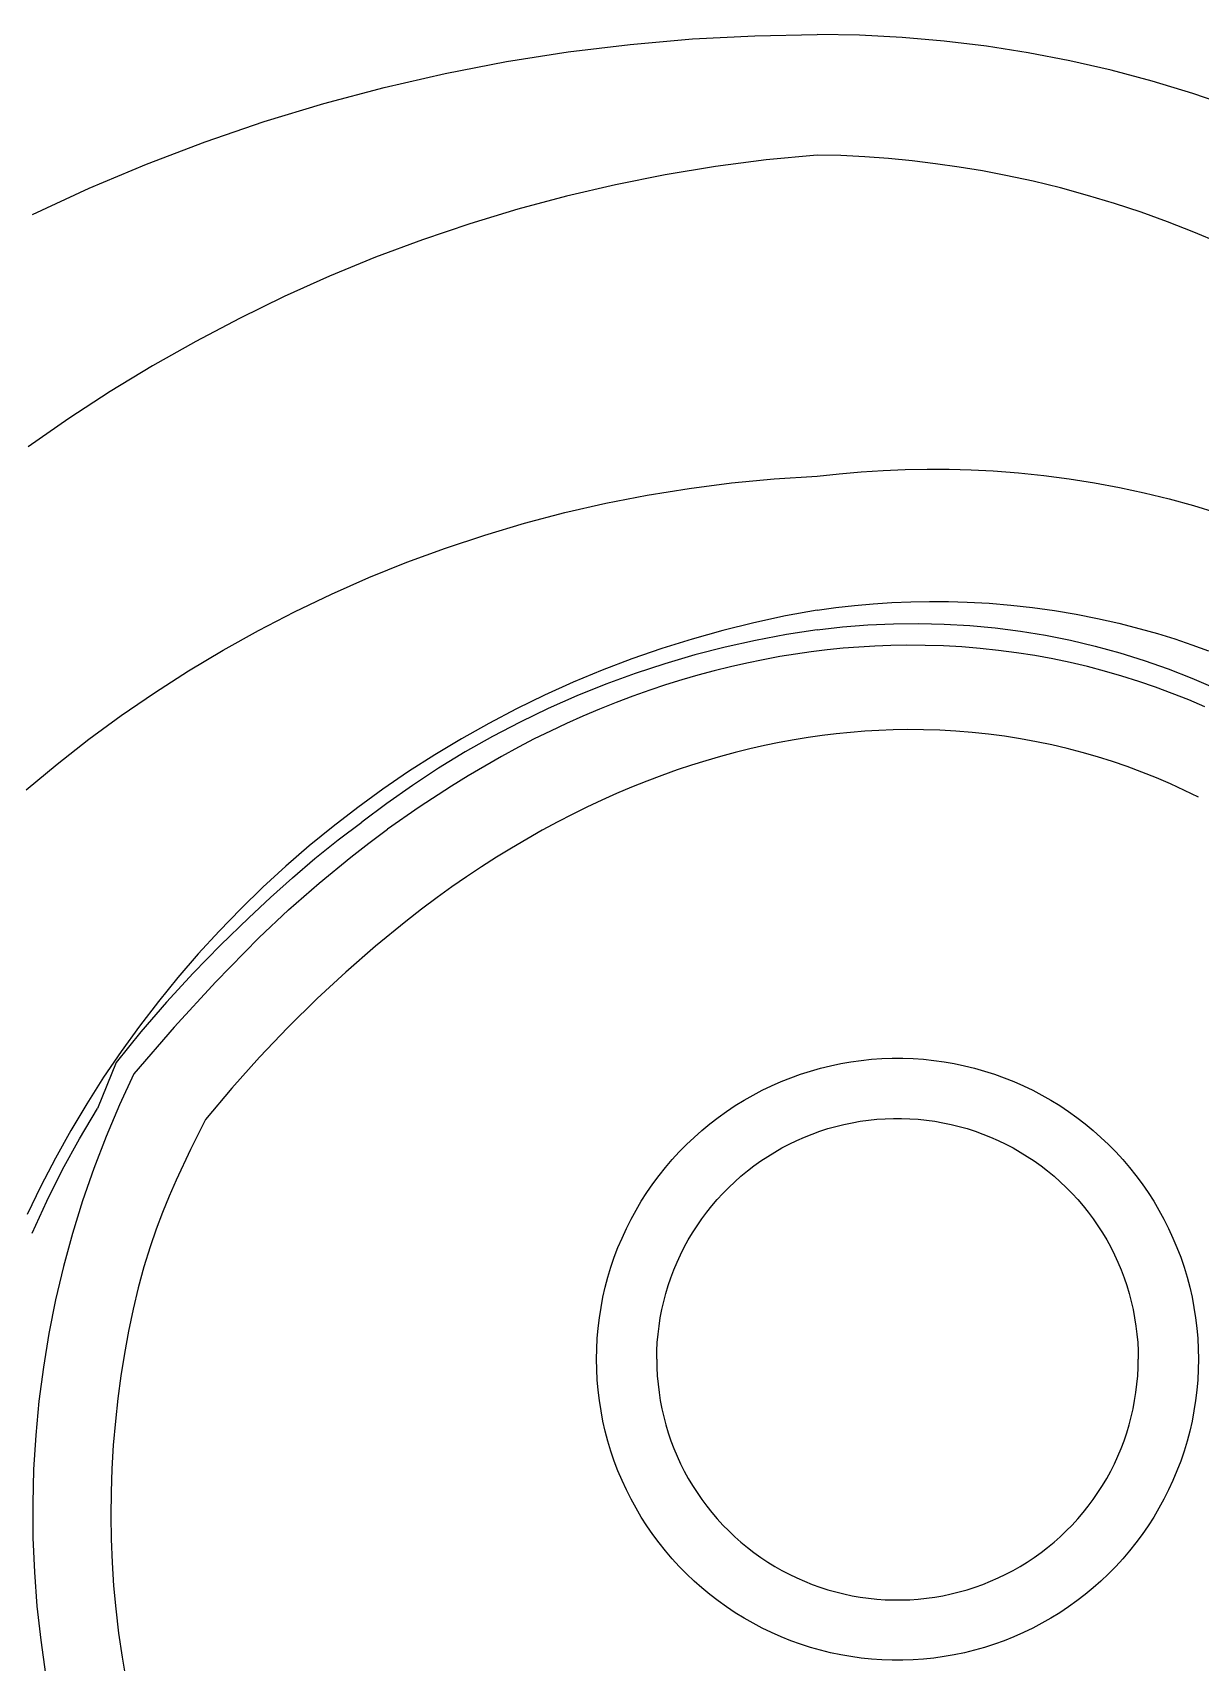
# Model space of a CAD drawing. Header units: millimetres. Extents: x -209 to 4251, y 50 to 3279.
# Drawn here: x 3573.03 to 3602.08, y 2839.86 to 2880.42 of the extents above; entities that cross this region are included whole.
import ezdxf

# ---------------------------------------------------------------- set-up
doc = ezdxf.new("R2010")
doc.units = ezdxf.units.MM
doc.layers.add('ZANO_R', color=7, linetype='Continuous', lineweight=0)
doc.layers.add('ZANO_W', color=1, linetype='Continuous', lineweight=0)
doc.styles.get("Standard").update_dxf_attribs({"font": 'ARIALUNI.TTF'})
doc.dimstyles.new('pl i ang', dxfattribs={"dimtxt": 50, "dimasz": 50, "dimexe": 1.25, "dimexo": 0.625, "dimgap": 10, "dimtad": 1, "dimtoh": 1, "dimtxsty": 'Standard', "dimcen": 2.5, "dimclrd": 1, "dimclre": 1, "dimclrt": 1, "dimadec": 0, "dimazin": 0, "dimtfac": 1, "dimtmove": 0, "dimatfit": 3, "dimfxl": 1, "dimarcsym": 1})

# ---------------------------------------------------------------- blocks, each defined once
blk = doc.blocks.new('*D433')
at = {"layer": 'ZANO_W', "color": 1, "lineweight": -2}
for p, q in [((3298.94, 2980.044), (3298.94, 2991.515)), ((3690.581, 2790.367), (3690.581, 2991.515)), ((3650.581, 2981.515), (3338.94, 2981.515))]:
    blk.add_line(p, q, dxfattribs=at)
at = {"layer": 'ZANO_W', "color": 1}
for points in [[(3338.94, 2988.182), (3338.94, 2974.849), (3298.94, 2981.515)], [(3650.581, 2974.849), (3650.581, 2988.182), (3690.581, 2981.515)]]:
    blk.add_solid(points, dxfattribs=at)
at = {"layer": 'ZANO_W', "color": 1, "insert": (3494.761, 3011.952), "char_height": 40, "attachment_point": 5}
blk.add_mtext('392', dxfattribs=at)
blk = doc.blocks.new('*D435')
at = {"layer": 'ZANO_W', "color": 1, "lineweight": -2}
for p, q in [((3604.244, 2955.344), (3829.47, 2955.344)), ((3819.47, 2915.344), (3819.47, 2415.367)), ((3701.53, 2375.367), (3829.47, 2375.367))]:
    blk.add_line(p, q, dxfattribs=at)
at = {"layer": 'ZANO_W', "color": 1}
for points in [[(3826.136, 2915.344), (3812.803, 2915.344), (3819.47, 2955.344)], [(3812.803, 2415.367), (3826.136, 2415.367), (3819.47, 2375.367)]]:
    blk.add_solid(points, dxfattribs=at)
at = {"layer": 'ZANO_W', "color": 1, "insert": (3789.033, 2665.356), "char_height": 40, "attachment_point": 5, "rotation": 90}
blk.add_mtext('580', dxfattribs=at)

msp = doc.modelspace()

# ---------------------------------------------------------------- linework, layer by layer
at = {"layer": 'ZANO_R'}
for p, q in [((3589.471, 2880.258), (3591.025, 2880.339)), ((3591.025, 2880.339), (3592.581, 2880.367)), ((3593.638, 2880.349), (3592.581, 2880.367)), ((3594.694, 2880.294), (3593.638, 2880.349)), ((3595.747, 2880.203), (3594.694, 2880.294)), ((3584.837, 2879.693), (3586.375, 2879.934)), ((3586.375, 2879.934), (3587.92, 2880.123)), ((3587.92, 2880.123), (3589.471, 2880.258)), ((3596.796, 2880.075), (3595.747, 2880.203)), ((3597.84, 2879.912), (3596.796, 2880.075)), ((3598.878, 2879.712), (3597.84, 2879.912)), ((3583.309, 2879.398), (3584.837, 2879.693)), ((3599.908, 2879.477), (3598.878, 2879.712)), ((3600.93, 2879.207), (3599.908, 2879.477)), ((3581.792, 2879.05), (3583.309, 2879.398)), ((3601.942, 2878.901), (3600.93, 2879.207)), ((3580.288, 2878.65), (3581.792, 2879.05)), ((3602.942, 2878.561), (3601.942, 2878.901)), ((3578.798, 2878.198), (3580.288, 2878.65)), ((3577.325, 2877.696), (3578.798, 2878.198)), ((3575.87, 2877.142), (3577.325, 2877.696)), ((3574.435, 2876.539), (3575.87, 2877.142)), ((3590.043, 2877.079), (3588.792, 2876.874)), ((3591.307, 2877.244), (3590.043, 2877.079)), ((3592.581, 2877.367), (3591.307, 2877.244)), ((3593.173, 2877.351), (3592.581, 2877.367)), ((3593.764, 2877.321), (3593.173, 2877.351)), ((3594.354, 2877.277), (3593.764, 2877.321)), ((3594.943, 2877.221), (3594.354, 2877.277)), ((3595.531, 2877.15), (3594.943, 2877.221)), ((3596.116, 2877.067), (3595.531, 2877.15)), ((3596.7, 2876.97), (3596.116, 2877.067)), ((3588.792, 2876.874), (3587.554, 2876.628)), ((3597.281, 2876.859), (3596.7, 2876.97)), ((3597.965, 2876.712), (3597.281, 2876.859)), ((3598.645, 2876.546), (3597.965, 2876.712)), ((3573.022, 2875.886), (3574.435, 2876.539)), ((3586.329, 2876.342), (3585.118, 2876.017)), ((3587.554, 2876.628), (3586.329, 2876.342)), ((3599.32, 2876.361), (3598.645, 2876.546)), ((3599.989, 2876.159), (3599.32, 2876.361)), ((3585.118, 2876.017), (3583.922, 2875.655)), ((3600.653, 2875.939), (3599.989, 2876.159)), ((3601.311, 2875.702), (3600.653, 2875.939)), ((3583.922, 2875.655), (3582.741, 2875.255)), ((3601.963, 2875.447), (3601.311, 2875.702)), ((3602.607, 2875.175), (3601.963, 2875.447)), ((3582.741, 2875.255), (3581.576, 2874.818)), ((3581.576, 2874.818), (3580.428, 2874.346)), ((3580.428, 2874.346), (3579.298, 2873.838)), ((3579.298, 2873.838), (3578.186, 2873.296)), ((3578.186, 2873.296), (3577.092, 2872.721)), ((3577.092, 2872.721), (3576.018, 2872.113)), ((3576.018, 2872.113), (3574.964, 2871.472)), ((3574.964, 2871.472), (3573.93, 2870.8)), ((3573.93, 2870.8), (3572.918, 2870.098)), ((3591.506, 2869.299), (3592.581, 2869.367)), ((3592.581, 2869.367), (3593.127, 2869.426)), ((3593.127, 2869.426), (3593.674, 2869.474)), ((3593.674, 2869.474), (3594.222, 2869.509)), ((3594.222, 2869.509), (3594.771, 2869.532)), ((3594.771, 2869.532), (3595.32, 2869.542)), ((3595.32, 2869.542), (3595.869, 2869.539)), ((3595.869, 2869.539), (3596.418, 2869.524)), ((3596.418, 2869.524), (3596.966, 2869.497)), ((3596.966, 2869.497), (3597.599, 2869.449)), ((3597.599, 2869.449), (3598.23, 2869.384)), ((3598.23, 2869.384), (3598.86, 2869.301)), ((3588.344, 2868.893), (3589.387, 2869.062)), ((3589.387, 2869.062), (3590.441, 2869.198)), ((3590.441, 2869.198), (3591.506, 2869.299)), ((3598.86, 2869.301), (3599.487, 2869.202)), ((3599.487, 2869.202), (3600.111, 2869.085)), ((3600.111, 2869.085), (3600.731, 2868.951)), ((3600.731, 2868.951), (3601.348, 2868.801)), ((3586.294, 2868.459), (3587.313, 2868.692)), ((3587.313, 2868.692), (3588.344, 2868.893)), ((3601.348, 2868.801), (3601.96, 2868.633)), ((3601.96, 2868.633), (3602.552, 2868.452)), ((3584.297, 2867.9), (3585.289, 2868.195)), ((3585.289, 2868.195), (3586.294, 2868.459)), ((3583.319, 2867.575), (3584.297, 2867.9)), ((3582.355, 2867.221), (3583.319, 2867.575)), ((3581.407, 2866.838), (3582.355, 2867.221)), ((3580.474, 2866.427), (3581.407, 2866.838)), ((3579.558, 2865.988), (3580.474, 2866.427)), ((3592.581, 2866.027), (3593.045, 2866.091)), ((3593.045, 2866.091), (3593.511, 2866.144)), ((3593.511, 2866.144), (3593.977, 2866.185)), ((3593.977, 2866.185), (3594.444, 2866.216)), ((3594.444, 2866.216), (3594.912, 2866.236)), ((3594.912, 2866.236), (3595.381, 2866.245)), ((3595.381, 2866.245), (3595.849, 2866.243)), ((3595.849, 2866.243), (3596.317, 2866.23)), ((3596.317, 2866.23), (3596.863, 2866.2)), ((3596.863, 2866.2), (3597.407, 2866.155)), ((3597.407, 2866.155), (3597.95, 2866.095)), ((3597.95, 2866.095), (3598.491, 2866.02)), ((3578.658, 2865.522), (3579.558, 2865.988)), ((3591.004, 2865.715), (3590.229, 2865.524)), ((3591.788, 2865.883), (3591.004, 2865.715)), ((3592.581, 2866.027), (3591.788, 2865.883)), ((3593.845, 2865.662), (3594.479, 2865.69)), ((3594.479, 2865.69), (3595.114, 2865.697)), ((3595.114, 2865.697), (3595.748, 2865.682)), ((3595.748, 2865.682), (3596.382, 2865.645)), ((3598.491, 2866.02), (3599.03, 2865.929)), ((3599.03, 2865.929), (3599.566, 2865.823)), ((3599.566, 2865.823), (3600.099, 2865.702)), ((3600.099, 2865.702), (3600.628, 2865.566)), ((3577.775, 2865.03), (3578.658, 2865.522)), ((3589.463, 2865.309), (3588.707, 2865.073)), ((3590.229, 2865.524), (3589.463, 2865.309)), ((3591.046, 2865.275), (3590.286, 2865.106)), ((3591.812, 2865.419), (3591.046, 2865.275)), ((3592.581, 2865.538), (3591.812, 2865.419)), ((3592.581, 2865.538), (3593.212, 2865.611)), ((3593.212, 2865.611), (3593.845, 2865.662)), ((3596.382, 2865.645), (3597.014, 2865.586)), ((3597.014, 2865.586), (3597.643, 2865.505)), ((3597.643, 2865.505), (3598.27, 2865.402)), ((3598.27, 2865.402), (3598.892, 2865.277)), ((3598.892, 2865.277), (3599.51, 2865.131)), ((3600.628, 2865.566), (3601.06, 2865.443)), ((3601.06, 2865.443), (3601.489, 2865.31)), ((3601.489, 2865.31), (3601.914, 2865.166)), ((3576.91, 2864.512), (3577.775, 2865.03)), ((3588.707, 2865.073), (3587.961, 2864.814)), ((3589.532, 2864.912), (3588.784, 2864.693)), ((3590.286, 2865.106), (3589.532, 2864.912)), ((3591.648, 2864.87), (3591.236, 2864.794)), ((3592.04, 2864.934), (3591.648, 2864.87)), ((3592.434, 2864.99), (3592.04, 2864.934)), ((3592.828, 2865.037), (3592.434, 2864.99)), ((3593.224, 2865.077), (3592.828, 2865.037)), ((3593.621, 2865.108), (3593.224, 2865.077)), ((3594.018, 2865.132), (3593.621, 2865.108)), ((3594.415, 2865.147), (3594.018, 2865.132)), ((3594.813, 2865.153), (3594.415, 2865.147)), ((3595.27, 2865.151), (3594.813, 2865.153)), ((3595.727, 2865.137), (3595.27, 2865.151)), ((3596.183, 2865.111), (3595.727, 2865.137)), ((3596.64, 2865.075), (3596.183, 2865.111)), ((3597.095, 2865.026), (3596.64, 2865.075)), ((3597.549, 2864.967), (3597.095, 2865.026)), ((3598, 2864.896), (3597.549, 2864.967)), ((3598.45, 2864.814), (3598, 2864.896)), ((3599.51, 2865.131), (3600.122, 2864.964)), ((3600.122, 2864.964), (3600.728, 2864.775)), ((3601.914, 2865.166), (3602.336, 2865.013)), ((3576.064, 2863.969), (3576.91, 2864.512)), ((3587.225, 2864.534), (3586.5, 2864.233)), ((3587.961, 2864.814), (3587.225, 2864.534)), ((3588.784, 2864.693), (3588.044, 2864.45)), ((3590.011, 2864.517), (3589.606, 2864.408)), ((3590.418, 2864.617), (3590.011, 2864.517)), ((3590.826, 2864.71), (3590.418, 2864.617)), ((3591.236, 2864.794), (3590.826, 2864.71)), ((3598.884, 2864.724), (3598.45, 2864.814)), ((3599.315, 2864.622), (3598.884, 2864.724)), ((3599.744, 2864.51), (3599.315, 2864.622)), ((3600.171, 2864.387), (3599.744, 2864.51)), ((3600.728, 2864.775), (3601.327, 2864.566)), ((3601.327, 2864.566), (3601.919, 2864.335)), ((3586.5, 2864.233), (3585.787, 2863.911)), ((3587.313, 2864.183), (3586.59, 2863.892)), ((3588.044, 2864.45), (3587.313, 2864.183)), ((3588.804, 2864.167), (3588.407, 2864.034)), ((3589.204, 2864.291), (3588.804, 2864.167)), ((3589.606, 2864.408), (3589.204, 2864.291)), ((3600.594, 2864.254), (3600.171, 2864.387)), ((3601.014, 2864.11), (3600.594, 2864.254)), ((3601.43, 2863.955), (3601.014, 2864.11)), ((3601.919, 2864.335), (3602.502, 2864.085)), ((3575.236, 2863.402), (3576.064, 2863.969)), ((3585.787, 2863.911), (3585.084, 2863.569)), ((3586.59, 2863.892), (3585.878, 2863.577)), ((3587.569, 2863.728), (3587.154, 2863.562)), ((3587.987, 2863.885), (3587.569, 2863.728)), ((3588.407, 2864.034), (3587.987, 2863.885)), ((3601.841, 2863.791), (3601.43, 2863.955)), ((3602.241, 2863.619), (3601.841, 2863.791)), ((3574.427, 2862.81), (3575.236, 2863.402)), ((3585.084, 2863.569), (3584.394, 2863.207)), ((3585.878, 2863.577), (3585.176, 2863.239)), ((3586.743, 2863.388), (3586.335, 2863.206)), ((3587.154, 2863.562), (3586.743, 2863.388)), ((3584.394, 2863.207), (3583.716, 2862.825)), ((3584.486, 2862.878), (3583.808, 2862.495)), ((3585.176, 2863.239), (3584.486, 2862.878)), ((3585.93, 2863.016), (3585.53, 2862.818)), ((3586.335, 2863.206), (3585.93, 2863.016)), ((3592.355, 2862.854), (3592.005, 2862.798)), ((3592.706, 2862.904), (3592.355, 2862.854)), ((3593.057, 2862.947), (3592.706, 2862.904)), ((3593.41, 2862.982), (3593.057, 2862.947)), ((3593.764, 2863.01), (3593.41, 2862.982)), ((3594.118, 2863.031), (3593.764, 2863.01)), ((3594.472, 2863.044), (3594.118, 2863.031)), ((3594.826, 2863.051), (3594.472, 2863.044)), ((3595.23, 2863.048), (3594.826, 2863.051)), ((3595.635, 2863.036), (3595.23, 2863.048)), ((3596.039, 2863.013), (3595.635, 2863.036)), ((3596.443, 2862.981), (3596.039, 2863.013)), ((3596.846, 2862.938), (3596.443, 2862.981)), ((3597.247, 2862.886), (3596.846, 2862.938)), ((3597.647, 2862.823), (3597.247, 2862.886)), ((3573.639, 2862.194), (3574.427, 2862.81)), ((3583.716, 2862.825), (3583.05, 2862.425)), ((3583.808, 2862.495), (3583.143, 2862.09)), ((3585.134, 2862.612), (3584.713, 2862.383)), ((3585.53, 2862.818), (3585.134, 2862.612)), ((3590.533, 2862.48), (3590.169, 2862.383)), ((3590.899, 2862.571), (3590.533, 2862.48)), ((3591.266, 2862.654), (3590.899, 2862.571)), ((3591.635, 2862.729), (3591.266, 2862.654)), ((3592.005, 2862.798), (3591.635, 2862.729)), ((3598.045, 2862.751), (3597.647, 2862.823)), ((3598.428, 2862.671), (3598.045, 2862.751)), ((3598.808, 2862.581), (3598.428, 2862.671)), ((3599.187, 2862.482), (3598.808, 2862.581)), ((3599.563, 2862.374), (3599.187, 2862.482)), ((3572.871, 2861.555), (3573.639, 2862.194)), ((3583.05, 2862.425), (3582.397, 2862.006)), ((3583.143, 2862.09), (3582.491, 2861.663)), ((3584.295, 2862.145), (3583.88, 2861.899)), ((3584.713, 2862.383), (3584.295, 2862.145)), ((3589.091, 2862.046), (3588.71, 2861.91)), ((3589.448, 2862.165), (3589.091, 2862.046)), ((3589.808, 2862.277), (3589.448, 2862.165)), ((3590.169, 2862.383), (3589.808, 2862.277)), ((3599.936, 2862.256), (3599.563, 2862.374)), ((3600.306, 2862.129), (3599.936, 2862.256)), ((3600.672, 2861.993), (3600.306, 2862.129)), ((3582.397, 2862.006), (3581.758, 2861.569)), ((3582.491, 2861.663), (3581.854, 2861.215)), ((3583.468, 2861.645), (3582.66, 2861.118)), ((3583.88, 2861.899), (3583.468, 2861.645)), ((3588.331, 2861.767), (3587.955, 2861.616)), ((3588.71, 2861.91), (3588.331, 2861.767)), ((3601.035, 2861.848), (3600.672, 2861.993)), ((3601.388, 2861.697), (3601.035, 2861.848)), ((3601.737, 2861.537), (3601.388, 2861.697)), ((3581.758, 2861.569), (3581.131, 2861.114)), ((3587.211, 2861.291), (3586.842, 2861.118)), ((3587.582, 2861.457), (3587.211, 2861.291)), ((3587.955, 2861.616), (3587.582, 2861.457)), ((3602.082, 2861.368), (3601.737, 2861.537)), ((3581.131, 2861.114), (3580.519, 2860.642)), ((3581.854, 2861.215), (3581.232, 2860.746)), ((3582.66, 2861.118), (3581.872, 2860.568)), ((3586.477, 2860.939), (3586.115, 2860.752)), ((3586.842, 2861.118), (3586.477, 2860.939)), ((3580.519, 2860.642), (3579.921, 2860.153)), ((3580.642, 2860.302), (3581.232, 2860.746)), ((3581.41, 2860.224), (3581.871, 2860.568)), ((3581.872, 2860.568), (3581.872, 2860.568)), ((3585.727, 2860.543), (3585.343, 2860.326)), ((3586.115, 2860.752), (3585.727, 2860.543)), ((3579.921, 2860.153), (3579.337, 2859.647)), ((3580.065, 2859.841), (3580.642, 2860.302)), ((3580.956, 2859.871), (3581.41, 2860.224)), ((3584.962, 2860.102), (3584.585, 2859.87)), ((3585.343, 2860.326), (3584.962, 2860.102)), ((3579.337, 2859.647), (3578.769, 2859.125)), ((3579.502, 2859.363), (3580.065, 2859.841)), ((3580.171, 2859.228), (3580.956, 2859.871)), ((3584.212, 2859.631), (3583.841, 2859.384)), ((3584.585, 2859.87), (3584.212, 2859.631)), ((3578.954, 2858.869), (3579.502, 2859.363)), ((3579.406, 2858.56), (3580.171, 2859.228)), ((3583.841, 2859.384), (3583.475, 2859.131)), ((3578.769, 2859.125), (3578.216, 2858.586)), ((3578.42, 2858.359), (3578.954, 2858.869)), ((3583.112, 2858.869), (3582.719, 2858.576)), ((3583.475, 2859.131), (3583.112, 2858.869)), ((3578.216, 2858.586), (3577.678, 2858.032)), ((3578.664, 2857.868), (3579.406, 2858.56)), ((3582.719, 2858.576), (3582.33, 2858.275)), ((3577.678, 2858.032), (3577.156, 2857.462)), ((3578.42, 2858.359), (3577.714, 2857.68)), ((3582.33, 2858.275), (3581.569, 2857.653)), ((3577.714, 2857.68), (3577.03, 2856.98)), ((3578.664, 2857.868), (3577.591, 2856.77)), ((3581.569, 2857.653), (3580.831, 2857.009)), ((3577.156, 2857.462), (3576.65, 2856.877)), ((3576.65, 2856.877), (3576.161, 2856.277)), ((3577.03, 2856.98), (3576.366, 2856.259)), ((3577.591, 2856.77), (3576.553, 2855.639)), ((3580.831, 2857.009), (3580.12, 2856.35)), ((3576.161, 2856.277), (3575.689, 2855.662)), ((3576.366, 2856.259), (3575.725, 2855.519)), ((3580.12, 2856.35), (3579.389, 2855.631)), ((3575.689, 2855.662), (3575.235, 2855.033)), ((3576.553, 2855.639), (3575.553, 2854.475)), ((3579.389, 2855.631), (3578.681, 2854.888)), ((3575.725, 2855.519), (3575.106, 2854.76)), ((3575.106, 2854.76), (3574.644, 2853.615)), ((3575.235, 2855.033), (3574.797, 2854.389)), ((3578.681, 2854.888), (3577.996, 2854.123)), ((3592.913, 2854.679), (3593.166, 2854.732)), ((3593.166, 2854.732), (3593.421, 2854.777)), ((3593.421, 2854.777), (3593.677, 2854.812)), ((3593.677, 2854.812), (3593.935, 2854.839)), ((3593.935, 2854.839), (3594.193, 2854.857)), ((3594.193, 2854.857), (3594.452, 2854.866)), ((3594.452, 2854.866), (3594.711, 2854.866)), ((3594.711, 2854.866), (3594.97, 2854.857)), ((3594.97, 2854.857), (3595.228, 2854.839)), ((3595.228, 2854.839), (3595.486, 2854.812)), ((3595.486, 2854.812), (3595.742, 2854.777)), ((3595.742, 2854.777), (3595.997, 2854.732)), ((3595.997, 2854.732), (3596.25, 2854.679)), ((3574.797, 2854.389), (3574.378, 2853.732)), ((3575.553, 2854.475), (3575.192, 2853.702)), ((3591.681, 2854.284), (3591.922, 2854.379)), ((3591.922, 2854.379), (3592.166, 2854.467)), ((3592.166, 2854.467), (3592.412, 2854.546)), ((3592.412, 2854.546), (3592.661, 2854.617)), ((3592.661, 2854.617), (3592.913, 2854.679)), ((3596.25, 2854.679), (3596.502, 2854.617)), ((3596.502, 2854.617), (3596.751, 2854.546)), ((3596.751, 2854.546), (3596.997, 2854.467)), ((3596.997, 2854.467), (3597.241, 2854.379)), ((3597.241, 2854.379), (3597.481, 2854.284)), ((3577.996, 2854.123), (3577.337, 2853.337)), ((3590.757, 2853.818), (3590.982, 2853.947)), ((3590.982, 2853.947), (3591.211, 2854.067)), ((3591.211, 2854.067), (3591.444, 2854.179)), ((3591.444, 2854.179), (3591.681, 2854.284)), ((3597.481, 2854.284), (3597.718, 2854.179)), ((3597.718, 2854.179), (3597.952, 2854.067)), ((3597.952, 2854.067), (3598.181, 2853.947)), ((3598.181, 2853.947), (3598.406, 2853.818)), ((3574.378, 2853.732), (3573.978, 2853.061)), ((3574.197, 2852.86), (3574.644, 2853.615)), ((3575.192, 2853.702), (3574.858, 2852.917)), ((3590.11, 2853.389), (3590.321, 2853.539)), ((3590.321, 2853.539), (3590.537, 2853.683)), ((3590.537, 2853.683), (3590.757, 2853.818)), ((3598.406, 2853.818), (3598.626, 2853.683)), ((3598.626, 2853.683), (3598.842, 2853.539)), ((3598.842, 2853.539), (3599.052, 2853.389)), ((3577.337, 2853.337), (3576.966, 2852.588)), ((3589.706, 2853.066), (3589.905, 2853.231)), ((3589.905, 2853.231), (3590.11, 2853.389)), ((3592.649, 2853.047), (3592.846, 2853.11)), ((3592.846, 2853.11), (3593.045, 2853.167)), ((3593.045, 2853.167), (3593.246, 2853.216)), ((3593.246, 2853.216), (3593.449, 2853.259)), ((3593.449, 2853.259), (3593.653, 2853.295)), ((3593.653, 2853.295), (3593.858, 2853.323)), ((3593.858, 2853.323), (3594.064, 2853.345)), ((3594.064, 2853.345), (3594.271, 2853.359)), ((3594.271, 2853.359), (3594.478, 2853.366)), ((3594.478, 2853.366), (3594.685, 2853.366)), ((3594.685, 2853.366), (3594.892, 2853.359)), ((3594.892, 2853.359), (3595.099, 2853.345)), ((3595.099, 2853.345), (3595.305, 2853.323)), ((3595.305, 2853.323), (3595.51, 2853.295)), ((3595.51, 2853.295), (3595.714, 2853.259)), ((3595.714, 2853.259), (3595.917, 2853.216)), ((3595.917, 2853.216), (3596.118, 2853.167)), ((3596.118, 2853.167), (3596.317, 2853.11)), ((3596.317, 2853.11), (3596.514, 2853.047)), ((3599.052, 2853.389), (3599.258, 2853.231)), ((3599.258, 2853.231), (3599.457, 2853.066)), ((3573.978, 2853.061), (3573.595, 2852.376)), ((3573.776, 2852.09), (3574.197, 2852.86)), ((3574.858, 2852.917), (3574.552, 2852.121)), ((3589.143, 2852.531), (3589.324, 2852.716)), ((3589.324, 2852.716), (3589.512, 2852.894)), ((3589.512, 2852.894), (3589.706, 2853.066)), ((3591.702, 2852.631), (3591.885, 2852.727)), ((3591.885, 2852.727), (3592.072, 2852.817)), ((3592.072, 2852.817), (3592.261, 2852.9)), ((3592.261, 2852.9), (3592.454, 2852.977)), ((3592.454, 2852.977), (3592.649, 2853.047)), ((3596.514, 2853.047), (3596.709, 2852.977)), ((3596.709, 2852.977), (3596.901, 2852.9)), ((3596.901, 2852.9), (3597.091, 2852.817)), ((3597.091, 2852.817), (3597.278, 2852.727)), ((3597.278, 2852.727), (3597.461, 2852.631)), ((3599.457, 2853.066), (3599.651, 2852.894)), ((3599.651, 2852.894), (3599.839, 2852.716)), ((3599.839, 2852.716), (3600.02, 2852.531)), ((3573.595, 2852.376), (3573.232, 2851.679)), ((3576.966, 2852.588), (3576.605, 2851.823)), ((3588.799, 2852.144), (3588.968, 2852.34)), ((3588.968, 2852.34), (3589.143, 2852.531)), ((3591.005, 2852.184), (3591.173, 2852.305)), ((3591.173, 2852.305), (3591.346, 2852.419)), ((3591.346, 2852.419), (3591.522, 2852.528)), ((3591.522, 2852.528), (3591.702, 2852.631)), ((3597.461, 2852.631), (3597.641, 2852.528)), ((3597.641, 2852.528), (3597.817, 2852.419)), ((3597.817, 2852.419), (3597.99, 2852.305)), ((3597.99, 2852.305), (3598.158, 2852.184)), ((3600.02, 2852.531), (3600.195, 2852.34)), ((3600.195, 2852.34), (3600.364, 2852.144)), ((3573.383, 2851.305), (3573.776, 2852.09)), ((3574.552, 2852.121), (3574.272, 2851.315)), ((3588.484, 2851.733), (3588.638, 2851.941)), ((3588.638, 2851.941), (3588.799, 2852.144)), ((3590.526, 2851.789), (3590.681, 2851.926)), ((3590.681, 2851.926), (3590.841, 2852.058)), ((3590.841, 2852.058), (3591.005, 2852.184)), ((3598.158, 2852.184), (3598.322, 2852.058)), ((3598.322, 2852.058), (3598.482, 2851.926)), ((3598.482, 2851.926), (3598.637, 2851.789)), ((3600.364, 2852.144), (3600.525, 2851.941)), ((3600.525, 2851.941), (3600.679, 2851.733)), ((3573.232, 2851.679), (3572.889, 2850.968)), ((3576.605, 2851.823), (3576.432, 2851.428)), ((3588.197, 2851.302), (3588.336, 2851.52)), ((3588.336, 2851.52), (3588.484, 2851.733)), ((3590.09, 2851.346), (3590.23, 2851.498)), ((3590.23, 2851.498), (3590.376, 2851.646)), ((3590.376, 2851.646), (3590.526, 2851.789)), ((3598.637, 2851.789), (3598.787, 2851.646)), ((3598.787, 2851.646), (3598.933, 2851.498)), ((3598.933, 2851.498), (3599.073, 2851.346)), ((3600.679, 2851.733), (3600.826, 2851.52)), ((3600.826, 2851.52), (3600.966, 2851.302)), ((3573.017, 2850.507), (3573.383, 2851.305)), ((3574.272, 2851.315), (3574.02, 2850.5)), ((3576.432, 2851.428), (3576.265, 2851.022)), ((3587.941, 2850.852), (3588.065, 2851.079)), ((3588.065, 2851.079), (3588.197, 2851.302)), ((3589.827, 2851.026), (3589.956, 2851.188)), ((3589.956, 2851.188), (3590.09, 2851.346)), ((3599.073, 2851.346), (3599.207, 2851.188)), ((3599.207, 2851.188), (3599.336, 2851.026)), ((3600.966, 2851.302), (3601.098, 2851.079)), ((3601.098, 2851.079), (3601.222, 2850.852)), ((3576.265, 2851.022), (3576.106, 2850.603)), ((3587.824, 2850.621), (3587.941, 2850.852)), ((3589.474, 2850.515), (3589.585, 2850.69)), ((3589.585, 2850.69), (3589.703, 2850.86)), ((3589.703, 2850.86), (3589.827, 2851.026)), ((3599.336, 2851.026), (3599.46, 2850.86)), ((3599.46, 2850.86), (3599.577, 2850.69)), ((3599.577, 2850.69), (3599.689, 2850.515)), ((3601.222, 2850.852), (3601.339, 2850.621)), ((3574.02, 2850.5), (3573.797, 2849.677)), ((3576.106, 2850.603), (3575.957, 2850.168)), ((3587.616, 2850.147), (3587.716, 2850.386)), ((3587.716, 2850.386), (3587.824, 2850.621)), ((3589.269, 2850.155), (3589.368, 2850.337)), ((3589.368, 2850.337), (3589.474, 2850.515)), ((3599.689, 2850.515), (3599.795, 2850.337)), ((3599.795, 2850.337), (3599.894, 2850.155)), ((3601.339, 2850.621), (3601.447, 2850.386)), ((3601.447, 2850.386), (3601.547, 2850.147)), ((3575.957, 2850.168), (3575.803, 2849.668)), ((3587.441, 2849.66), (3587.524, 2849.905)), ((3587.524, 2849.905), (3587.616, 2850.147)), ((3589.089, 2849.782), (3589.176, 2849.97)), ((3589.176, 2849.97), (3589.269, 2850.155)), ((3599.894, 2850.155), (3599.987, 2849.97)), ((3599.987, 2849.97), (3600.074, 2849.782)), ((3601.547, 2850.147), (3601.639, 2849.905)), ((3601.639, 2849.905), (3601.722, 2849.66)), ((3573.797, 2849.677), (3573.601, 2848.847)), ((3575.803, 2849.668), (3575.662, 2849.148)), ((3587.366, 2849.412), (3587.441, 2849.66)), ((3588.935, 2849.397), (3589.009, 2849.591)), ((3589.009, 2849.591), (3589.089, 2849.782)), ((3600.074, 2849.782), (3600.154, 2849.591)), ((3600.154, 2849.591), (3600.227, 2849.397)), ((3601.722, 2849.66), (3601.797, 2849.412)), ((3575.662, 2849.148), (3575.534, 2848.614)), ((3587.242, 2848.909), (3587.299, 2849.162)), ((3587.299, 2849.162), (3587.366, 2849.412)), ((3588.809, 2849.003), (3588.869, 2849.201)), ((3588.869, 2849.201), (3588.935, 2849.397)), ((3600.227, 2849.397), (3600.294, 2849.201)), ((3600.294, 2849.201), (3600.354, 2849.003)), ((3601.797, 2849.412), (3601.864, 2849.162)), ((3601.864, 2849.162), (3601.921, 2848.909)), ((3573.601, 2848.847), (3573.434, 2848.01)), ((3587.153, 2848.399), (3587.193, 2848.655)), ((3587.193, 2848.655), (3587.242, 2848.909)), ((3588.71, 2848.601), (3588.756, 2848.803)), ((3588.756, 2848.803), (3588.809, 2849.003)), ((3600.354, 2849.003), (3600.407, 2848.803)), ((3600.407, 2848.803), (3600.453, 2848.601)), ((3601.921, 2848.909), (3601.97, 2848.655)), ((3601.97, 2848.655), (3602.01, 2848.399)), ((3575.534, 2848.614), (3575.419, 2848.068)), ((3587.122, 2848.142), (3587.153, 2848.399)), ((3588.639, 2848.193), (3588.671, 2848.397)), ((3588.671, 2848.397), (3588.71, 2848.601)), ((3600.453, 2848.601), (3600.492, 2848.397)), ((3600.492, 2848.397), (3600.524, 2848.193)), ((3602.01, 2848.399), (3602.041, 2848.142)), ((3573.434, 2848.01), (3573.295, 2847.169)), ((3575.419, 2848.068), (3575.317, 2847.512)), ((3587.086, 2847.626), (3587.099, 2847.884)), ((3587.099, 2847.884), (3587.122, 2848.142)), ((3588.596, 2847.781), (3588.614, 2847.987)), ((3588.614, 2847.987), (3588.639, 2848.193)), ((3600.524, 2848.193), (3600.549, 2847.987)), ((3600.549, 2847.987), (3600.567, 2847.781)), ((3602.041, 2848.142), (3602.064, 2847.884)), ((3602.064, 2847.884), (3602.077, 2847.626)), ((3575.317, 2847.512), (3575.228, 2846.95)), ((3587.081, 2847.367), (3587.086, 2847.626)), ((3588.581, 2847.367), (3588.585, 2847.574)), ((3588.585, 2847.574), (3588.596, 2847.781)), ((3600.567, 2847.781), (3600.578, 2847.574)), ((3600.578, 2847.574), (3600.581, 2847.367)), ((3602.077, 2847.626), (3602.081, 2847.367)), ((3573.295, 2847.169), (3573.185, 2846.323)), ((3587.086, 2847.108), (3587.081, 2847.367)), ((3587.099, 2846.849), (3587.086, 2847.108)), ((3588.581, 2847.367), (3588.585, 2847.16)), ((3588.585, 2847.16), (3588.596, 2846.953)), ((3600.567, 2846.953), (3600.578, 2847.16)), ((3600.578, 2847.16), (3600.581, 2847.367)), ((3602.077, 2847.108), (3602.064, 2846.849)), ((3602.081, 2847.367), (3602.077, 2847.108)), ((3575.228, 2846.95), (3575.153, 2846.385)), ((3587.122, 2846.591), (3587.099, 2846.849)), ((3588.596, 2846.953), (3588.614, 2846.747)), ((3588.614, 2846.747), (3588.639, 2846.541)), ((3600.524, 2846.541), (3600.549, 2846.747)), ((3600.549, 2846.747), (3600.567, 2846.953)), ((3602.064, 2846.849), (3602.041, 2846.591)), ((3573.185, 2846.323), (3573.104, 2845.474)), ((3575.153, 2846.385), (3575.09, 2845.821)), ((3587.153, 2846.334), (3587.122, 2846.591)), ((3587.193, 2846.079), (3587.153, 2846.334)), ((3588.639, 2846.541), (3588.671, 2846.336)), ((3588.671, 2846.336), (3588.71, 2846.133)), ((3600.453, 2846.133), (3600.492, 2846.336)), ((3600.492, 2846.336), (3600.524, 2846.541)), ((3602.01, 2846.334), (3601.97, 2846.079)), ((3602.041, 2846.591), (3602.01, 2846.334)), ((3575.09, 2845.821), (3575.039, 2845.228)), ((3587.242, 2845.824), (3587.193, 2846.079)), ((3587.299, 2845.572), (3587.242, 2845.824)), ((3588.71, 2846.133), (3588.756, 2845.931)), ((3588.756, 2845.931), (3588.809, 2845.731)), ((3600.354, 2845.731), (3600.407, 2845.931)), ((3600.407, 2845.931), (3600.453, 2846.133)), ((3601.921, 2845.824), (3601.864, 2845.572)), ((3601.97, 2846.079), (3601.921, 2845.824)), ((3573.104, 2845.474), (3573.053, 2844.622)), ((3587.366, 2845.322), (3587.299, 2845.572)), ((3588.809, 2845.731), (3588.869, 2845.532)), ((3588.869, 2845.532), (3588.935, 2845.336)), ((3600.227, 2845.336), (3600.294, 2845.532)), ((3600.294, 2845.532), (3600.354, 2845.731)), ((3601.864, 2845.572), (3601.797, 2845.322)), ((3575.039, 2845.228), (3575.003, 2844.639)), ((3587.441, 2845.074), (3587.366, 2845.322)), ((3587.524, 2844.829), (3587.441, 2845.074)), ((3588.935, 2845.336), (3589.009, 2845.143)), ((3589.009, 2845.143), (3589.089, 2844.952)), ((3600.074, 2844.952), (3600.154, 2845.143)), ((3600.154, 2845.143), (3600.227, 2845.336)), ((3601.722, 2845.074), (3601.639, 2844.829)), ((3601.797, 2845.322), (3601.722, 2845.074)), ((3573.053, 2844.622), (3573.03, 2843.769)), ((3575.003, 2844.639), (3574.982, 2844.052)), ((3587.616, 2844.587), (3587.524, 2844.829)), ((3589.089, 2844.952), (3589.176, 2844.764)), ((3589.176, 2844.764), (3589.269, 2844.579)), ((3599.894, 2844.579), (3599.987, 2844.764)), ((3599.987, 2844.764), (3600.074, 2844.952)), ((3601.639, 2844.829), (3601.547, 2844.587)), ((3587.716, 2844.348), (3587.616, 2844.587)), ((3587.824, 2844.113), (3587.716, 2844.348)), ((3589.269, 2844.579), (3589.368, 2844.397)), ((3589.368, 2844.397), (3589.474, 2844.219)), ((3589.474, 2844.219), (3589.585, 2844.044)), ((3599.577, 2844.044), (3599.689, 2844.219)), ((3599.689, 2844.219), (3599.795, 2844.397)), ((3599.795, 2844.397), (3599.894, 2844.579)), ((3601.447, 2844.348), (3601.339, 2844.113)), ((3601.547, 2844.587), (3601.447, 2844.348)), ((3574.982, 2844.052), (3574.976, 2843.468)), ((3587.941, 2843.881), (3587.824, 2844.113)), ((3588.065, 2843.654), (3587.941, 2843.881)), ((3589.585, 2844.044), (3589.703, 2843.874)), ((3589.703, 2843.874), (3589.827, 2843.707)), ((3599.336, 2843.707), (3599.46, 2843.874)), ((3599.46, 2843.874), (3599.577, 2844.044)), ((3601.222, 2843.881), (3601.098, 2843.654)), ((3601.339, 2844.113), (3601.222, 2843.881)), ((3573.03, 2843.769), (3573.036, 2842.916)), ((3574.976, 2843.468), (3574.984, 2842.885)), ((3588.197, 2843.432), (3588.065, 2843.654)), ((3588.336, 2843.214), (3588.197, 2843.432)), ((3589.827, 2843.707), (3589.956, 2843.546)), ((3589.956, 2843.546), (3590.09, 2843.388)), ((3590.09, 2843.388), (3590.23, 2843.235)), ((3598.933, 2843.235), (3599.073, 2843.388)), ((3599.073, 2843.388), (3599.207, 2843.546)), ((3599.207, 2843.546), (3599.336, 2843.707)), ((3600.966, 2843.432), (3600.826, 2843.214)), ((3601.098, 2843.654), (3600.966, 2843.432)), ((3588.484, 2843), (3588.336, 2843.214)), ((3588.638, 2842.793), (3588.484, 2843)), ((3590.23, 2843.235), (3590.376, 2843.088)), ((3590.376, 2843.088), (3590.526, 2842.945)), ((3598.637, 2842.945), (3598.787, 2843.088)), ((3598.787, 2843.088), (3598.933, 2843.235)), ((3600.679, 2843), (3600.525, 2842.793)), ((3600.826, 2843.214), (3600.679, 2843)), ((3573.036, 2842.916), (3573.072, 2842.064)), ((3574.984, 2842.885), (3575.008, 2842.304)), ((3588.799, 2842.59), (3588.638, 2842.793)), ((3588.968, 2842.393), (3588.799, 2842.59)), ((3590.526, 2842.945), (3590.681, 2842.808)), ((3590.681, 2842.808), (3590.841, 2842.676)), ((3590.841, 2842.676), (3591.005, 2842.55)), ((3598.158, 2842.55), (3598.322, 2842.676)), ((3598.322, 2842.676), (3598.482, 2842.808)), ((3598.482, 2842.808), (3598.637, 2842.945)), ((3600.364, 2842.59), (3600.195, 2842.393)), ((3600.525, 2842.793), (3600.364, 2842.59)), ((3575.008, 2842.304), (3575.046, 2841.724)), ((3589.143, 2842.203), (3588.968, 2842.393)), ((3589.324, 2842.018), (3589.143, 2842.203)), ((3591.005, 2842.55), (3591.173, 2842.429)), ((3591.173, 2842.429), (3591.346, 2842.314)), ((3591.346, 2842.314), (3591.522, 2842.206)), ((3591.522, 2842.206), (3591.702, 2842.103)), ((3597.461, 2842.103), (3597.641, 2842.206)), ((3597.641, 2842.206), (3597.817, 2842.314)), ((3597.817, 2842.314), (3597.99, 2842.429)), ((3597.99, 2842.429), (3598.158, 2842.55)), ((3600.02, 2842.203), (3599.839, 2842.018)), ((3600.195, 2842.393), (3600.02, 2842.203)), ((3573.072, 2842.064), (3573.136, 2841.214)), ((3589.512, 2841.84), (3589.324, 2842.018)), ((3589.706, 2841.668), (3589.512, 2841.84)), ((3591.702, 2842.103), (3591.885, 2842.007)), ((3591.885, 2842.007), (3592.072, 2841.917)), ((3592.072, 2841.917), (3592.261, 2841.834)), ((3592.261, 2841.834), (3592.454, 2841.757)), ((3592.454, 2841.757), (3592.649, 2841.687)), ((3596.514, 2841.687), (3596.709, 2841.757)), ((3596.709, 2841.757), (3596.901, 2841.834)), ((3596.901, 2841.834), (3597.091, 2841.917)), ((3597.091, 2841.917), (3597.278, 2842.007)), ((3597.278, 2842.007), (3597.461, 2842.103)), ((3599.651, 2841.84), (3599.457, 2841.668)), ((3599.839, 2842.018), (3599.651, 2841.84)), ((3575.046, 2841.724), (3575.099, 2841.145)), ((3589.905, 2841.503), (3589.706, 2841.668)), ((3590.11, 2841.345), (3589.905, 2841.503)), ((3590.321, 2841.194), (3590.11, 2841.345)), ((3592.649, 2841.687), (3592.846, 2841.623)), ((3592.846, 2841.623), (3593.045, 2841.567)), ((3593.045, 2841.567), (3593.246, 2841.517)), ((3593.246, 2841.517), (3593.449, 2841.475)), ((3593.449, 2841.475), (3593.653, 2841.439)), ((3593.653, 2841.439), (3593.858, 2841.411)), ((3593.858, 2841.411), (3594.064, 2841.389)), ((3594.064, 2841.389), (3594.271, 2841.375)), ((3594.271, 2841.375), (3594.478, 2841.368)), ((3594.478, 2841.368), (3594.685, 2841.368)), ((3594.685, 2841.368), (3594.892, 2841.375)), ((3594.892, 2841.375), (3595.099, 2841.389)), ((3595.099, 2841.389), (3595.305, 2841.411)), ((3595.305, 2841.411), (3595.51, 2841.439)), ((3595.51, 2841.439), (3595.714, 2841.475)), ((3595.714, 2841.475), (3595.917, 2841.517)), ((3595.917, 2841.517), (3596.118, 2841.567)), ((3596.118, 2841.567), (3596.317, 2841.623)), ((3596.317, 2841.623), (3596.514, 2841.687)), ((3599.052, 2841.345), (3598.842, 2841.194)), ((3599.258, 2841.503), (3599.052, 2841.345)), ((3599.457, 2841.668), (3599.258, 2841.503)), ((3573.136, 2841.214), (3573.23, 2840.366)), ((3575.099, 2841.145), (3575.17, 2840.544)), ((3590.537, 2841.051), (3590.321, 2841.194)), ((3590.757, 2840.915), (3590.537, 2841.051)), ((3598.626, 2841.051), (3598.406, 2840.915)), ((3598.842, 2841.194), (3598.626, 2841.051)), ((3575.17, 2840.544), (3575.257, 2839.944)), ((3590.982, 2840.787), (3590.757, 2840.915)), ((3591.211, 2840.667), (3590.982, 2840.787)), ((3591.444, 2840.554), (3591.211, 2840.667)), ((3591.681, 2840.45), (3591.444, 2840.554)), ((3597.718, 2840.554), (3597.481, 2840.45)), ((3597.952, 2840.667), (3597.718, 2840.554)), ((3598.181, 2840.787), (3597.952, 2840.667)), ((3598.406, 2840.915), (3598.181, 2840.787)), ((3573.23, 2840.366), (3573.352, 2839.522)), ((3591.922, 2840.354), (3591.681, 2840.45)), ((3592.166, 2840.267), (3591.922, 2840.354)), ((3592.412, 2840.187), (3592.166, 2840.267)), ((3592.661, 2840.117), (3592.412, 2840.187)), ((3596.751, 2840.187), (3596.502, 2840.117)), ((3596.997, 2840.267), (3596.751, 2840.187)), ((3597.241, 2840.354), (3596.997, 2840.267)), ((3597.481, 2840.45), (3597.241, 2840.354)), ((3575.257, 2839.944), (3575.359, 2839.347)), ((3592.913, 2840.055), (3592.661, 2840.117)), ((3593.166, 2840.002), (3592.913, 2840.055)), ((3593.421, 2839.957), (3593.166, 2840.002)), ((3593.677, 2839.922), (3593.421, 2839.957)), ((3593.935, 2839.895), (3593.677, 2839.922)), ((3594.193, 2839.877), (3593.935, 2839.895)), ((3594.452, 2839.868), (3594.193, 2839.877)), ((3594.711, 2839.868), (3594.452, 2839.868)), ((3594.97, 2839.877), (3594.711, 2839.868)), ((3595.228, 2839.895), (3594.97, 2839.877)), ((3595.486, 2839.922), (3595.228, 2839.895)), ((3595.742, 2839.957), (3595.486, 2839.922)), ((3595.997, 2840.002), (3595.742, 2839.957)), ((3596.25, 2840.055), (3595.997, 2840.002)), ((3596.502, 2840.117), (3596.25, 2840.055))]:
    msp.add_line(p, q, dxfattribs=at)

# ---------------------------------------------------------------- dimensions: what is measured, and where the dimension line sits
at = {"layer": 'ZANO_W'}
dim = msp.add_linear_dim(base=(3298.94, 2981.515), p1=(3690.581, 2780.367), p2=(3298.94, 2970.044), dimstyle='pl i ang', override={"dimtxt": 40, "dimasz": 40, "dimexe": 10, "dimexo": 10, "dimtoh": 0, "dimdec": 0, "dimtdec": 0, "dimtmove": 1}, dxfattribs=at)
dim.commit()
dim.dimension.update_dxf_attribs({"geometry": '*D433', "text_midpoint": (3494.761, 3011.952)})
dim = msp.add_linear_dim(base=(3819.47, 2375.367), p1=(3594.244, 2955.344), p2=(3691.53, 2375.367), angle=90, dimstyle='pl i ang', override={"dimtxt": 40, "dimasz": 40, "dimexe": 10, "dimexo": 10, "dimtoh": 0, "dimdec": 0, "dimtdec": 0, "dimtmove": 1}, dxfattribs=at)
dim.commit()
dim.dimension.update_dxf_attribs({"geometry": '*D435', "text_midpoint": (3789.033, 2665.356)})

doc.saveas('drawing.dxf')
